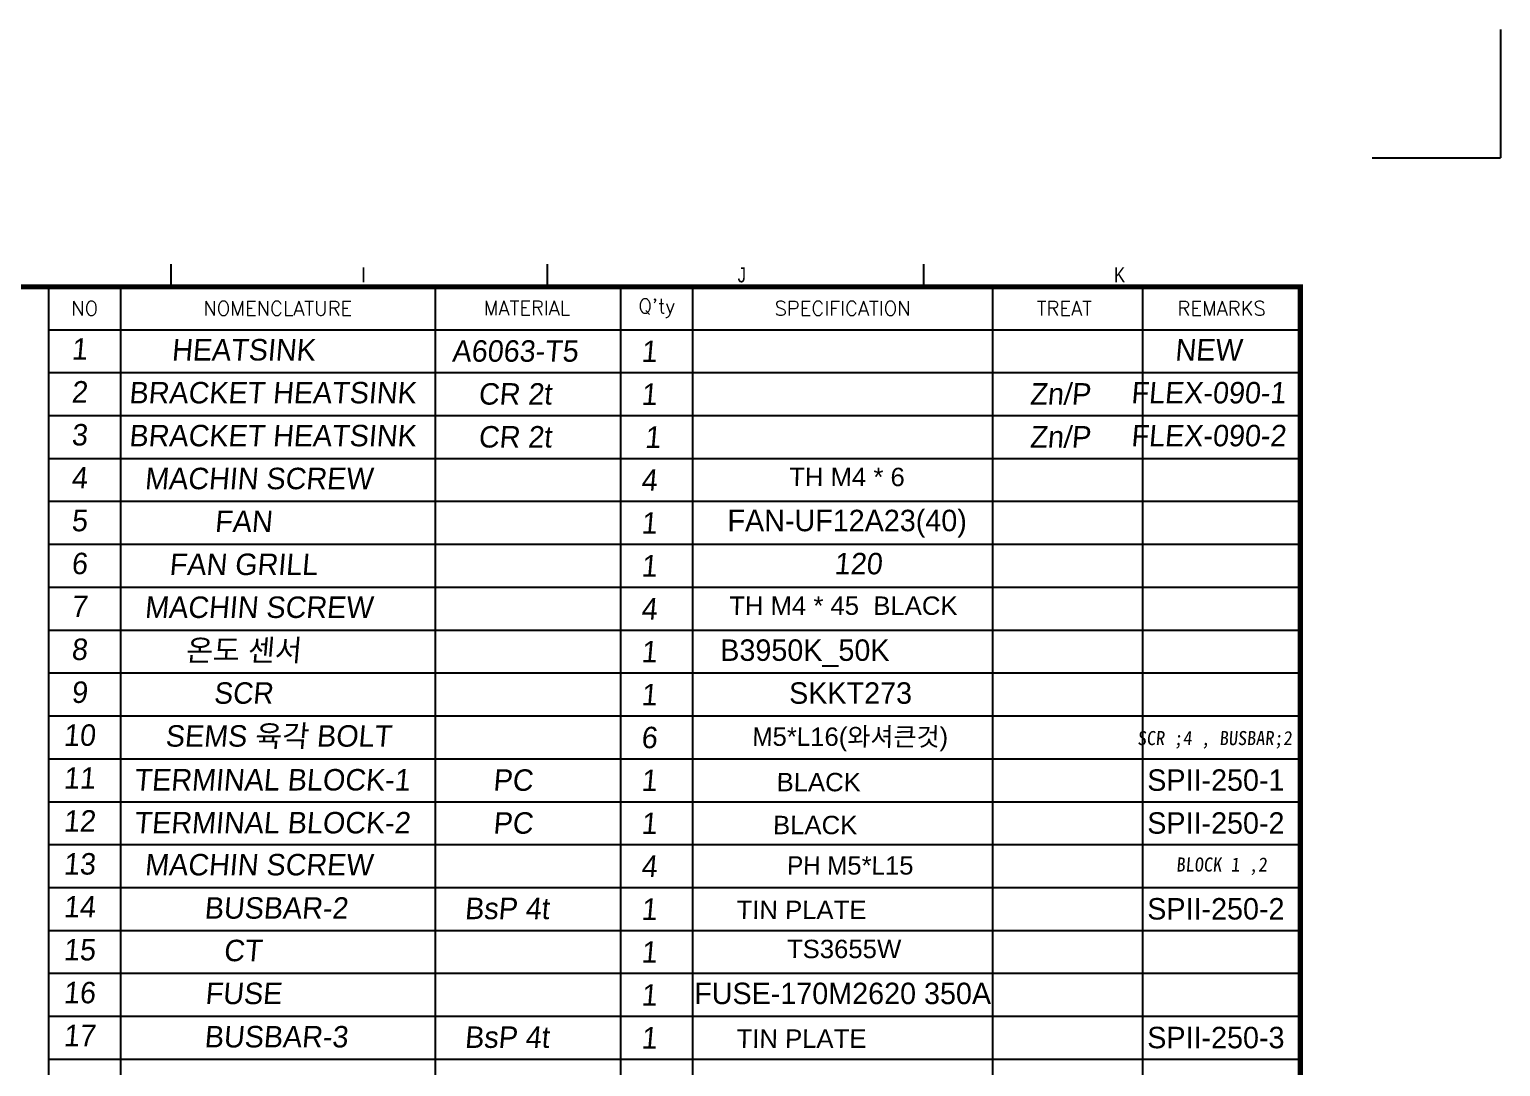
# Model space of a CAD drawing. Extents: x -425 to 6552, y -3049 to 3105.
# Drawn here: x 105.9 to 333.9, y -1674.2 to -1513.5 of the extents above; entities that cross this region are included whole.
import ezdxf
from ezdxf.enums import TextEntityAlignment as Align

# ---------------------------------------------------------------- set-up
doc = ezdxf.new("R2010")
doc.units = 0
doc.layers.get('0').update_dxf_attribs({"linetype": 'CONTINUOUS'})
doc.styles.add('H', font='', dxfattribs={"width": 0.85, "oblique": 5})
doc.styles.add('OMI-1', font='arial.ttf', dxfattribs={"oblique": 1})
doc.styles.add('SIM', font='simplex')
doc.styles.get("Standard").update_dxf_attribs({"font": 'gulim.ttc', "width": 0.8, "height": 2})
doc.styles.add('TEXTSTYLE_3', font='GOTHIC.TTF')
doc.styles.get('H').set_extended_font_data('DotumChe')

msp = doc.modelspace()

# ---------------------------------------------------------------- linework, layer by layer
for p, q in [((333.89, -1513.51), (333.89, -1533.39)), ((333.89, -1513.51), (333.89, -1533.39)), ((333.89, -1513.51), (333.89, -1533.39)), ((314.01, -1533.39), (333.89, -1533.39)), ((314.01, -1533.39), (333.89, -1533.39)), ((314.01, -1533.39), (333.89, -1533.39)), ((127.85, -1553.39), (127.85, -1549.89)), ((186.18, -1553.39), (186.18, -1549.89)), ((244.51, -1553.39), (244.51, -1549.89)), ((108.89, -1885.89), (108.89, -1553.39)), ((119.97, -1553.39), (119.97, -1885.89)), ((168.74, -1553.39), (168.74, -1885.89)), ((197.55, -1885.89), (197.55, -1553.39)), ((208.64, -1553.39), (208.64, -1885.89)), ((255.19, -1885.89), (255.19, -1553.39)), ((278.46, -1885.89), (278.46, -1553.39)), ((108.89, -1560.04), (302.85, -1560.04)), ((108.89, -1566.69), (302.85, -1566.69)), ((115.54, -1566.69), (302.85, -1566.69)), ((122.19, -1566.69), (302.85, -1566.69)), ((128.84, -1566.69), (302.85, -1566.69)), ((108.89, -1573.34), (302.85, -1573.34)), ((115.54, -1573.34), (302.85, -1573.34)), ((122.19, -1573.34), (302.85, -1573.34)), ((128.84, -1573.34), (302.85, -1573.34)), ((108.89, -1579.99), (302.85, -1579.99)), ((115.54, -1579.99), (302.85, -1579.99)), ((122.19, -1579.99), (302.85, -1579.99)), ((128.84, -1579.99), (302.85, -1579.99)), ((108.89, -1586.64), (302.85, -1586.64)), ((115.54, -1586.64), (302.85, -1586.64)), ((122.19, -1586.64), (302.85, -1586.64)), ((128.84, -1586.64), (302.85, -1586.64)), ((108.89, -1593.29), (302.85, -1593.29)), ((115.54, -1593.29), (302.85, -1593.29)), ((122.19, -1593.29), (302.85, -1593.29)), ((128.84, -1593.29), (302.85, -1593.29)), ((108.89, -1599.94), (302.85, -1599.94)), ((115.54, -1599.94), (302.85, -1599.94)), ((122.19, -1599.94), (302.85, -1599.94)), ((128.84, -1599.94), (302.85, -1599.94)), ((108.89, -1606.59), (302.85, -1606.59)), ((115.54, -1606.59), (302.85, -1606.59)), ((122.19, -1606.59), (302.85, -1606.59)), ((128.84, -1606.59), (302.85, -1606.59)), ((108.89, -1613.24), (302.85, -1613.24)), ((115.54, -1613.24), (302.85, -1613.24)), ((122.19, -1613.24), (302.85, -1613.24)), ((128.84, -1613.24), (302.85, -1613.24)), ((108.89, -1619.89), (302.85, -1619.89)), ((115.54, -1619.89), (302.85, -1619.89)), ((122.19, -1619.89), (302.85, -1619.89)), ((128.84, -1619.89), (302.85, -1619.89)), ((108.89, -1626.54), (302.85, -1626.54)), ((115.54, -1626.54), (302.85, -1626.54)), ((122.19, -1626.54), (302.85, -1626.54)), ((128.84, -1626.54), (302.85, -1626.54)), ((108.89, -1633.19), (302.85, -1633.19)), ((115.54, -1633.19), (302.85, -1633.19)), ((108.89, -1639.84), (302.85, -1639.84)), ((115.54, -1639.84), (302.85, -1639.84)), ((108.89, -1646.49), (302.85, -1646.49)), ((115.54, -1646.49), (302.85, -1646.49)), ((108.89, -1653.14), (302.85, -1653.14)), ((115.54, -1653.14), (302.85, -1653.14)), ((108.89, -1659.79), (302.85, -1659.79)), ((115.54, -1659.79), (302.85, -1659.79)), ((122.19, -1659.79), (302.85, -1659.79)), ((128.84, -1659.79), (302.85, -1659.79)), ((108.89, -1666.44), (302.85, -1666.44)), ((115.54, -1666.44), (302.85, -1666.44)), ((122.19, -1666.44), (302.85, -1666.44)), ((128.84, -1666.44), (302.85, -1666.44)), ((108.89, -1673.09), (302.85, -1673.09)), ((115.54, -1673.09), (302.85, -1673.09)), ((122.19, -1673.09), (302.85, -1673.09)), ((128.84, -1673.09), (302.85, -1673.09))]:
    msp.add_line(p, q)
at = {"const_width": 0.8}
msp.add_lwpolyline([(302.85, -1553.39), (-247.15, -1553.39), (-247.15, -1933.39), (302.85, -1933.39)], close=True, dxfattribs=at)

# ---------------------------------------------------------------- texts
at = {"width": 0.85}
for s, p in [('I', (157.3, -1552.71)), ('J', (215.63, -1552.71)), ('K', (273.97, -1552.71))]:
    msp.add_text(s, height=2.33, dxfattribs=at).set_placement(p)
at = {"style": 'SIM'}
for s, height, p in [('NO', 2.217, (114.43, -1556.74)), ('NOMENCLATURE', 2.2167, (144.35, -1556.74)), ("Q'ty", 2.217, (203.1, -1556.74)), ('SPECIFICATION', 2.2167, (231.91, -1556.74)), ('TREAT', 2.217, (266.27, -1556.74)), ('REMARKS', 2.217, (290.65, -1556.74))]:
    msp.add_text(s, height=height, dxfattribs=at).set_placement(p, align=Align.MIDDLE)
msp.add_text('MATERIAL', height=2.217, dxfattribs=at).set_placement((182.98, -1557.79), align=Align.CENTER)
at = {"style": 'H', "oblique": 5}
for s, p in [('SCR ;4 , BUSBAR;2', (289.58, -1623.6)), ('BLOCK 1 ,2', (290.65, -1643.19))]:
    msp.add_text(s, height=2.185, dxfattribs=at).set_placement(p, align=Align.MIDDLE)
at = {"color": 7, "linetype": 'CONTINUOUS', "attachment_point": 2}
for s, insert, char_height, width, style in [('\\Q5.0;1', (113.59, -1561.36), 3.328, 2.5736, 'TEXTSTYLE_3'), ('{\\Q5;HEATSINK}', (139.01, -1561.49), 3.3283, 33.2953, 'TEXTSTYLE_3'), ('{\\Q5;A6063-T5}', (181.11, -1561.68), 3.3283, 13.573, 'TEXTSTYLE_3'), ('\\Q5.0;1', (201.9, -1561.73), 3.328, 2.5736, 'TEXTSTYLE_3'), ('{\\Q5;NEW}', (288.58, -1561.49), 3.328, 33.2953, 'TEXTSTYLE_3'), ('{\\Q5;2}', (113.59, -1568.01), 3.328, 2.5736, 'TEXTSTYLE_3'), ('{\\Q5;BRACKET HEATSINK}', (143.53, -1568.14), 3.3283, 50.2171, 'TEXTSTYLE_3'), ('{\\Q5;CR 2t}', (181.11, -1568.33), 3.3283, 13.573, 'TEXTSTYLE_3'), ('{\\Q5;1}', (201.9, -1568.38), 3.328, 2.5736, 'TEXTSTYLE_3'), ('{\\Q5;Zn/P}', (265.61, -1568.33), 3.328, 13.573, 'TEXTSTYLE_3'), ('{\\Q5;FLEX-090-1}', (288.58, -1568.14), 3.3283, 33.2953, 'TEXTSTYLE_3'), ('{\\Q5;3}', (113.59, -1574.66), 3.328, 2.5736, 'TEXTSTYLE_3'), ('{\\Q5;BRACKET HEATSINK}', (143.53, -1574.79), 3.3283, 50.2171, 'TEXTSTYLE_3'), ('{\\Q5;CR 2t}', (181.11, -1574.98), 3.3283, 13.573, 'TEXTSTYLE_3'), ('\\Q5.0;1', (202.45, -1575.03), 3.328, 2.5736, 'TEXTSTYLE_3'), ('{\\Q5;Zn/P}', (265.61, -1574.98), 3.328, 13.573, 'TEXTSTYLE_3'), ('{\\Q5;FLEX-090-2}', (288.58, -1574.79), 3.3283, 33.2953, 'TEXTSTYLE_3'), ('{\\Q5;4}', (113.59, -1581.31), 3.328, 2.5736, 'TEXTSTYLE_3'), ('{\\Q5;MACHIN SCREW}', (141.38, -1581.44), 3.3283, 38.0242, 'TEXTSTYLE_3'), ('{\\Q5;4}', (201.9, -1581.68), 3.328, 2.5736, 'TEXTSTYLE_3'), ('TH M4 * 6 ', (232.56, -1581.44), 2.85, 46.3718, 'OMI-1'), ('{\\Q5;5}', (113.59, -1587.96), 3.328, 2.5736, 'TEXTSTYLE_3'), ('{\\Q5;FAN}', (139.01, -1588.09), 3.328, 33.2953, 'TEXTSTYLE_3'), ('\\Q5.0;1', (201.9, -1588.33), 3.328, 2.5736, 'TEXTSTYLE_3'), ('{\\Q5;6}', (113.59, -1594.61), 3.328, 2.5736, 'TEXTSTYLE_3'), ('{\\Q5;FAN GRILL}', (139.01, -1594.74), 3.3283, 33.2953, 'TEXTSTYLE_3'), ('\\Q5.0;1', (201.9, -1594.98), 3.328, 2.5736, 'TEXTSTYLE_3'), ('{\\Q5;120   }', (234.29, -1594.63), 3.3283, 34.2574, 'TEXTSTYLE_3'), ('{\\Q5;7}', (113.59, -1601.26), 3.328, 2.5736, 'TEXTSTYLE_3'), ('{\\Q5;MACHIN SCREW}', (141.38, -1601.39), 3.3283, 38.0242, 'TEXTSTYLE_3'), ('{\\Q5;4}', (201.9, -1601.63), 3.328, 2.5736, 'TEXTSTYLE_3'), ('TH M4 * 45  BLACK', (232, -1601.39), 2.85, 46.3718, 'OMI-1'), ('{\\Q5;8}', (113.59, -1607.91), 3.328, 2.5736, 'TEXTSTYLE_3'), ('{\\Q5;\\f굴림|b0|i0|c129|p2;온도\\fCentury Gothic|b0|i0|c0|p34; \\f굴림|b0|i0|c129|p2;센\\fCentury Gothic|b0|i0|c0|p34;서}', (139.01, -1608.04), 3.32829, 33.2953, 'TEXTSTYLE_3'), ('\\Q5.0;1', (201.9, -1608.28), 3.328, 2.5736, 'TEXTSTYLE_3'), ('{\\Q5;1}', (201.9, -1608.28), 3.328, 2.5736, 'TEXTSTYLE_3'), ('B3950K_50K', (226.06, -1608.04), 3.328, 21.7304, 'TEXTSTYLE_3'), ('{\\Q5;9}', (113.59, -1614.56), 3.328, 2.5736, 'TEXTSTYLE_3'), ('{\\Q5;\\f굴림|b0|i0|c129|p2;SCR}', (139.01, -1614.69), 3.3283, 33.2953, 'TEXTSTYLE_3'), ('{\\Q5;1}', (201.9, -1614.93), 3.328, 2.5736, 'TEXTSTYLE_3'), ('SKKT273', (233.14, -1614.69), 3.328, 35.8914, 'TEXTSTYLE_3'), ('{\\Q5;10}', (113.59, -1621.21), 3.328, 2.5736, 'TEXTSTYLE_3'), ('{\\Q5;SEMS \\f굴림|b0|i0|c129|p2;육\\fCentury Gothic|b0|i0|c0|p34;각 BOLT}', (144.43, -1621.34), 3.3283, 44.1282, 'TEXTSTYLE_3'), ('{\\Q5;6}', (201.9, -1621.58), 3.328, 2.5736, 'TEXTSTYLE_3'), ('{\\f굴림|b0|i0|c129|p2;M}5*{\\f굴림|b0|i0|c129|p2;L}16({\\f굴림|b0|i0|c129|p2;와셔큰것})', (233.08, -1621.69), 2.85, 57.639, 'OMI-1'), ('{\\Q5;11}', (113.59, -1627.86), 3.328, 2.5736, 'TEXTSTYLE_3'), ('{\\Q5;TERMINAL BLOCK-1}', (143.45, -1628.13), 3.3283, 48.648, 'TEXTSTYLE_3'), ('{\\Q5;PC}', (180.79, -1628.18), 3.328, 20.0952, 'TEXTSTYLE_3'), ('{\\Q5;1}', (201.9, -1628.23), 3.328, 2.5736, 'TEXTSTYLE_3'), ('BLACK', (228.18, -1628.73), 2.85, 57.639, 'OMI-1'), ('SPII-250-1', (289.76, -1628.18), 3.328, 28.4762, 'TEXTSTYLE_3'), ('{\\Q5;12}', (113.59, -1634.51), 3.328, 2.5736, 'TEXTSTYLE_3'), ('{\\Q5;TERMINAL BLOCK-2}', (143.45, -1634.78), 3.3283, 48.648, 'TEXTSTYLE_3'), ('{\\Q5;PC}', (180.79, -1634.83), 3.328, 20.0952, 'TEXTSTYLE_3'), ('{\\Q5;1}', (201.9, -1634.88), 3.328, 2.5736, 'TEXTSTYLE_3'), ('SPII-250-2', (289.76, -1634.83), 3.328, 28.4762, 'TEXTSTYLE_3'), ('BLACK', (227.63, -1635.38), 2.85, 57.639, 'OMI-1'), ('{\\Q5;13}', (113.59, -1641.16), 3.328, 2.5736, 'TEXTSTYLE_3'), ('{\\Q5;MACHIN SCREW}', (141.38, -1641.29), 3.3283, 38.0242, 'TEXTSTYLE_3'), ('{\\Q5;4}', (201.9, -1641.53), 3.328, 2.5736, 'TEXTSTYLE_3'), ('{\\f굴림|b0|i0|c129|p2;PH M}5*{\\f굴림|b0|i0|c129|p2;L}15', (233.08, -1641.64), 2.85, 57.639, 'OMI-1'), ('{\\Q5;14}', (113.59, -1647.81), 3.328, 2.5736, 'TEXTSTYLE_3'), ('{\\Q5;BUSBAR-2}', (144.07, -1648), 3.3283, 43.4073, 'TEXTSTYLE_3'), ('{\\Q5;BsP 4t}', (179.85, -1648.07), 3.3283, 21.586, 'TEXTSTYLE_3'), ('{\\Q5;1}', (201.9, -1648.18), 3.328, 2.5736, 'TEXTSTYLE_3'), ('TIN PLATE', (225.51, -1648.54), 2.85, 57.639, 'OMI-1'), ('SPII-250-2', (289.76, -1648.13), 3.328, 28.4762, 'TEXTSTYLE_3'), ('{\\Q5;15}', (113.59, -1654.46), 3.328, 2.5736, 'TEXTSTYLE_3'), ('{\\Q5;CT}', (138.91, -1654.59), 3.328, 44.1282, 'TEXTSTYLE_3'), ('{\\Q5;1}', (201.9, -1654.83), 3.328, 2.5736, 'TEXTSTYLE_3'), ('TS3655W', (232.11, -1654.59), 2.85, 57.639, 'OMI-1'), ('{\\Q5;16}', (113.59, -1661.11), 3.328, 2.5736, 'TEXTSTYLE_3'), ('{\\Q5;FUSE }', (139.01, -1661.24), 3.3283, 33.2953, 'TEXTSTYLE_3'), ('{\\Q5;1}', (201.9, -1661.48), 3.328, 2.5736, 'TEXTSTYLE_3'), ('FUSE-170M2620 350A', (231.91, -1661.24), 3.3283, 46.563, 'TEXTSTYLE_3'), ('{\\Q5;17}', (113.59, -1667.76), 3.328, 2.5736, 'TEXTSTYLE_3'), ('{\\Q5;BUSBAR-3}', (144.07, -1667.95), 3.3283, 43.4073, 'TEXTSTYLE_3'), ('{\\Q5;BsP 4t}', (179.85, -1668.02), 3.3283, 21.586, 'TEXTSTYLE_3'), ('{\\Q5;1}', (201.9, -1668.13), 3.328, 2.5736, 'TEXTSTYLE_3'), ('TIN PLATE', (225.51, -1668.49), 2.85, 57.639, 'OMI-1'), ('SPII-250-3', (289.76, -1668.08), 3.328, 28.4762, 'TEXTSTYLE_3')]:
    msp.add_mtext(s, dxfattribs=dict(at, insert=insert, char_height=char_height, width=width, style=style))
at = {"color": 7, "linetype": 'CONTINUOUS', "insert": (232.61, -1587.95), "char_height": 3.3283, "attachment_point": 2, "style": 'TEXTSTYLE_3'}
msp.add_mtext('FAN-UF12A23(40)', dxfattribs=at)

doc.saveas('drawing.dxf')
